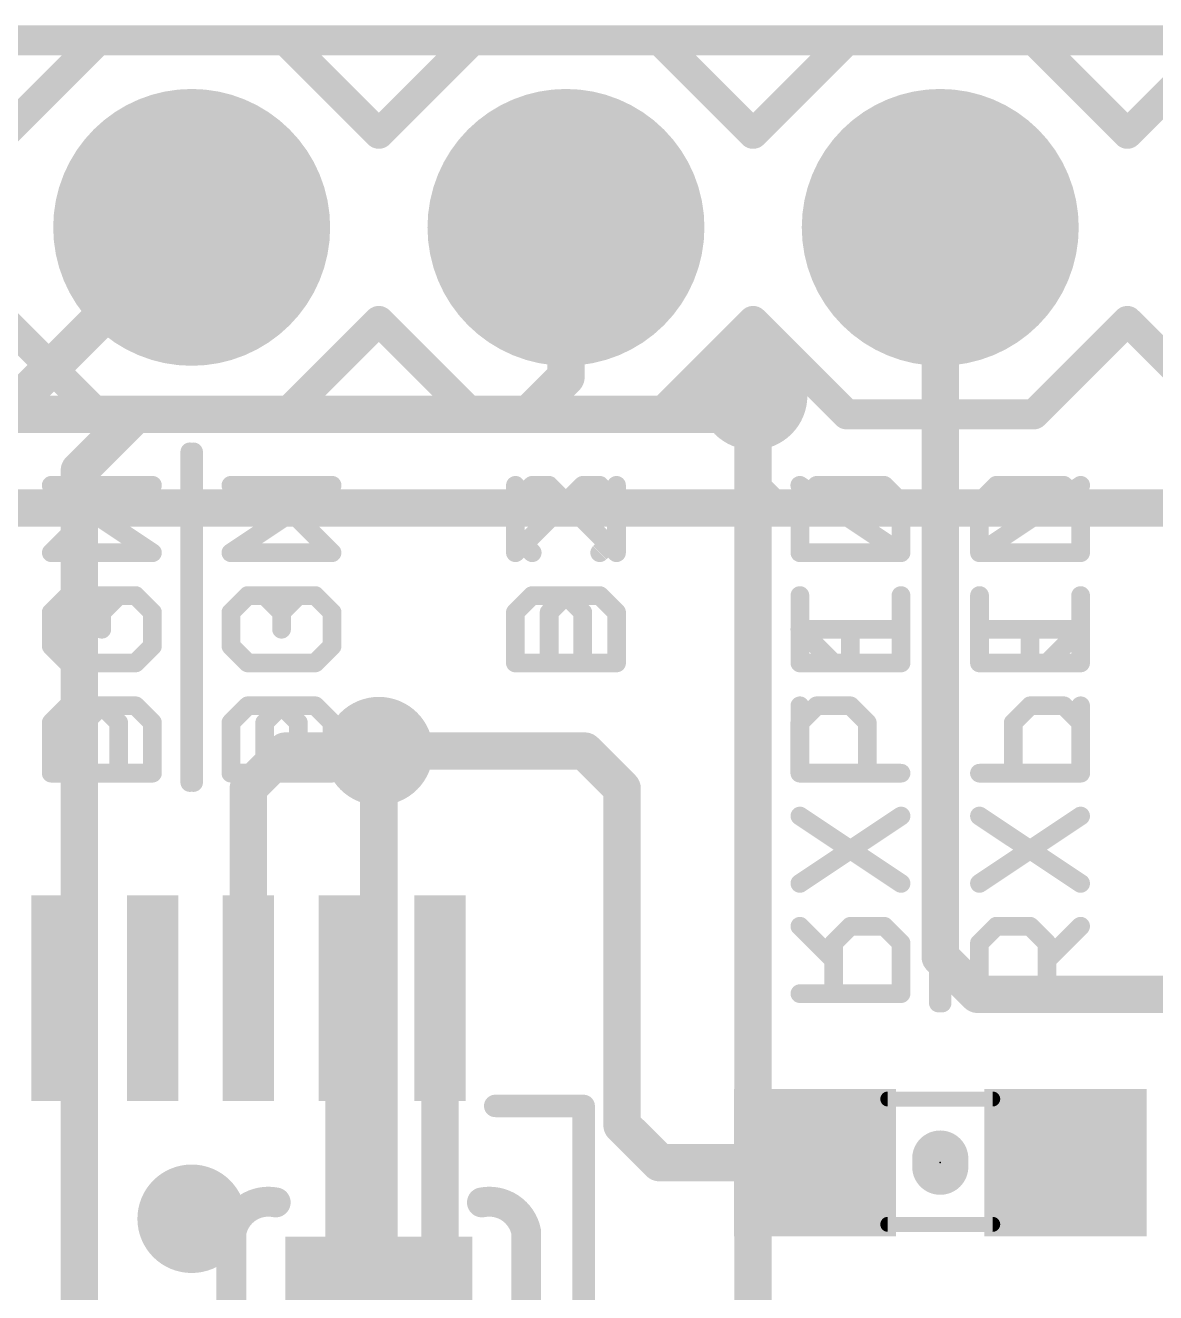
# Model space of a CAD drawing. Extents: x -3 to 111, y -18 to 20.
# Drawn here: x 28.08 to 35.75, y 11.82 to 20.42 of the extents above; entities that cross this region are included whole.
import ezdxf

# ---------------------------------------------------------------- set-up
doc = ezdxf.new("R2010")
doc.units = 0
for name, color, linetype in [('1', 12, 'CONTINUOUS'), ('16', 132, 'CONTINUOUS'), ('17', 110, 'CONTINUOUS'), ('18', 110, 'CONTINUOUS'), ('20', 53, 'CONTINUOUS'), ('21', 41, 'CONTINUOUS'), ('22', 40, 'CONTINUOUS'), ('23', 53, 'CONTINUOUS'), ('51', 53, 'CONTINUOUS')]:
    doc.layers.add(name, color=color, linetype=linetype)

# ---------------------------------------------------------------- blocks, each defined once
blk = doc.blocks.new('RECT')
blk.add_solid([(-0.5, -0.5), (0.5, -0.5), (-0.5, 0.5), (0.5, 0.5)])
blk = doc.blocks.new('ROUNDP')
at = {"const_width": 0.5}
blk.add_lwpolyline([(0, -0.25, 1), (0, 0.25, 1), (0, -0.25)], format="xyb", dxfattribs=at)
blk = doc.blocks.new('ROUNDV')
at = {"const_width": 0.5}
blk.add_lwpolyline([(0, -0.25, 1), (0, 0.25, 1), (0, -0.25)], format="xyb", dxfattribs=at)

msp = doc.modelspace()

# ---------------------------------------------------------------- linework, layer by layer
at = {"layer": '1'}
for points, const_width in [([(43.18, 20.32), (0, 20.32)], 0.2032), ([(34.29, 19.05), (34.29, 17.145)], 0.254), ([(32.893, 17.78), (33.02, 17.907)], 0.254), ([(25.908, 17.78), (32.893, 17.78)], 0.254), ([(26.543, 17.145), (34.29, 17.145)], 0.254), ([(34.29, 17.145), (34.29, 14.097)], 0.254), ([(29.595, 15.244), (29.845, 15.494)], 0.254), ([(29.845, 15.494), (30.48, 15.494)], 0.254), ([(30.48, 15.494), (31.877, 15.494)], 0.254), ([(31.877, 15.494), (32.131, 15.24)], 0.254), ([(29.595, 13.816), (29.595, 15.244)], 0.254), ([(32.131, 15.24), (32.131, 12.954)], 0.254), ([(34.29, 14.097), (34.544, 13.843)], 0.254), ([(30.245, 13.816), (30.245, 11.576)], 0.254), ([(30.895, 13.816), (30.895, 11.083)], 0.254), ([(34.544, 13.843), (36.83, 13.843)], 0.254), ([(32.131, 12.954), (32.385, 12.7)], 0.254), ([(32.385, 12.7), (33.44, 12.7)], 0.254)]:
    msp.add_lwpolyline(points, dxfattribs=dict(at, const_width=const_width))
at = {"layer": '1', "const_width": 0.127}
for points in [[(34.3535, 19.05, 1), (34.2265, 19.05)], [(33.0649, 17.8621, 1), (32.9751, 17.9519)], [(32.893, 17.7165, 1), (32.893, 17.8435)], [(32.8481, 17.8249, 1), (32.9379, 17.7351)], [(34.3535, 17.145, 1), (34.2265, 17.145)], [(34.29, 17.0815, 1), (34.29, 17.2085)], [(34.2265, 17.145, 1), (34.3535, 17.145)], [(29.845, 15.5575, 1), (29.845, 15.4305)], [(29.8899, 15.4491, 1), (29.8001, 15.5389)], [(30.48, 15.5575, 1), (30.48, 15.4305)], [(30.48, 15.4305, 1), (30.48, 15.5575)], [(31.9219, 15.5389, 1), (31.8321, 15.4491)], [(31.877, 15.4305, 1), (31.877, 15.5575)], [(29.6585, 15.244, 1), (29.5315, 15.244)], [(29.5501, 15.2889, 1), (29.6399, 15.1991)], [(32.1945, 15.24, 1), (32.0675, 15.24)], [(32.0861, 15.1951, 1), (32.1759, 15.2849)], [(34.3349, 14.1419, 1), (34.2451, 14.0521)], [(34.2265, 14.097, 1), (34.3535, 14.097)], [(30.3085, 13.816, 1), (30.1815, 13.816)], [(30.9585, 13.816, 1), (30.8315, 13.816)], [(34.544, 13.9065, 1), (34.544, 13.7795)], [(34.4991, 13.7981, 1), (34.5889, 13.8879)], [(29.5315, 13.816, 1), (29.6585, 13.816)], [(32.1759, 12.9989, 1), (32.0861, 12.9091)], [(32.0675, 12.954, 1), (32.1945, 12.954)], [(32.385, 12.7635, 1), (32.385, 12.6365)], [(33.44, 12.6365, 1), (33.44, 12.7635)], [(32.3401, 12.6551, 1), (32.4299, 12.7449)]]:
    msp.add_lwpolyline(points, format="xyb", dxfattribs=at)
at = {"layer": '16'}
for points, const_width in [([(43.18, 20.32), (0, 20.32)], 0.2032), ([(27.686, 17.526), (29.21, 19.05)], 0.254), ([(31.75, 18.034), (31.75, 19.05)], 0.254), ([(31.496, 17.78), (31.75, 18.034)], 0.254), ([(33.02, 17.907), (33.02, 17.272)], 0.254), ([(28.448, 17.399), (28.829, 17.78)], 0.254), ([(28.829, 17.78), (31.496, 17.78)], 0.254), ([(28.448, 9.398), (28.448, 17.399)], 0.254), ([(33.02, 17.272), (33.02, 8.255)], 0.254), ([(33.147, 17.145), (33.02, 17.272)], 0.254), ([(33.147, 17.145), (36.449, 17.145)], 0.254), ([(30.48, 11.88), (30.48, 15.494)], 0.254)]:
    msp.add_lwpolyline(points, dxfattribs=dict(at, const_width=const_width))
at = {"layer": '16', "const_width": 0.127}
for points in [[(29.2549, 19.0051, 1), (29.1651, 19.0949)], [(31.8135, 19.05, 1), (31.6865, 19.05)], [(31.7949, 17.9891, 1), (31.7051, 18.0789)], [(31.6865, 18.034, 1), (31.8135, 18.034)], [(33.0835, 17.907, 1), (32.9565, 17.907)], [(28.829, 17.8435, 1), (28.829, 17.7165)], [(28.8739, 17.7351, 1), (28.7841, 17.8249)], [(31.496, 17.7165, 1), (31.496, 17.8435)], [(31.4511, 17.8249, 1), (31.5409, 17.7351)], [(28.5115, 17.399, 1), (28.3845, 17.399)], [(28.4031, 17.4439, 1), (28.4929, 17.3541)], [(33.0835, 17.272, 1), (32.9565, 17.272)], [(33.0649, 17.3169, 1), (32.9751, 17.2271)], [(32.9565, 17.272, 1), (33.0835, 17.272)], [(33.147, 17.2085, 1), (33.147, 17.0815)], [(33.1021, 17.1001, 1), (33.1919, 17.1899)], [(30.5435, 15.494, 1), (30.4165, 15.494)], [(30.4165, 11.88, 1), (30.5435, 11.88)]]:
    msp.add_lwpolyline(points, format="xyb", dxfattribs=at)
at = {"layer": '20', "const_width": 0.2032}
msp.add_lwpolyline([(0, 20.32), (43.18, 20.32)], dxfattribs=at)
at = {"layer": '21'}
for points, const_width in [([(27.94, 19.685), (28.575, 20.32)], 0.2032), ([(28.575, 20.32), (29.845, 20.32)], 0.2032), ([(30.48, 19.685), (29.845, 20.32)], 0.2032), ([(30.48, 19.685), (31.115, 20.32)], 0.2032), ([(31.115, 20.32), (32.385, 20.32)], 0.2032), ([(32.385, 20.32), (33.02, 19.685)], 0.2032), ([(33.02, 19.685), (33.655, 20.32)], 0.2032), ([(33.655, 20.32), (34.925, 20.32)], 0.2032), ([(34.925, 20.32), (35.56, 19.685)], 0.2032), ([(35.56, 19.685), (36.195, 20.32)], 0.2032), ([(28.575, 17.78), (27.94, 18.415)], 0.2032), ([(29.845, 17.78), (30.48, 18.415)], 0.2032), ([(31.115, 17.78), (30.48, 18.415)], 0.2032), ([(33.02, 18.415), (32.385, 17.78)], 0.2032), ([(33.655, 17.78), (33.02, 18.415)], 0.2032), ([(35.56, 18.415), (34.925, 17.78)], 0.2032), ([(36.195, 17.78), (35.56, 18.415)], 0.2032), ([(29.845, 17.78), (28.575, 17.78)], 0.2032), ([(32.385, 17.78), (31.115, 17.78)], 0.2032), ([(34.925, 17.78), (33.655, 17.78)], 0.2032), ([(29.2227, 15.2808), (29.2227, 17.526)], 0.127), ([(34.3027, 13.7839), (34.3027, 17.526)], 0.127), ([(28.9433, 16.8411), (28.2569, 17.2987)], 0.127), ([(30.1625, 17.2987), (29.4761, 17.2987)], 0.127), ([(29.9337, 17.0699), (30.1625, 17.2987)], 0.127), ([(31.5209, 17.2987), (31.4065, 17.1843)], 0.127), ([(31.6353, 17.2987), (31.5209, 17.2987)], 0.127), ([(32.0929, 16.8411), (31.6353, 17.2987)], 0.127), ([(32.0929, 17.2987), (32.0929, 16.8411)], 0.127), ([(34.0233, 16.8411), (33.3369, 17.2987)], 0.127), ([(34.6705, 17.2987), (34.5561, 17.1843)], 0.127), ([(35.1281, 17.2987), (34.6705, 17.2987)], 0.127), ([(35.2425, 17.1843), (35.1281, 17.2987)], 0.127), ([(31.4065, 17.1843), (31.4065, 16.9555)], 0.127), ([(34.5561, 17.1843), (34.5561, 16.8411)], 0.127), ([(35.2425, 16.8411), (35.2425, 17.1843)], 0.127), ([(30.1625, 16.8411), (29.9337, 17.0699)], 0.127), ([(31.4065, 16.9555), (31.5209, 16.8411)], 0.127), ([(29.4761, 16.8411), (30.1625, 16.8411)], 0.127), ([(34.5561, 16.8411), (35.2425, 16.8411)], 0.127), ([(28.2569, 16.4359), (28.3713, 16.5503)], 0.127), ([(28.3713, 16.5503), (28.4857, 16.5503)], 0.127), ([(28.4857, 16.5503), (28.6001, 16.4359)], 0.127), ([(28.6001, 16.4359), (28.7145, 16.5503)], 0.127), ([(28.7145, 16.5503), (28.8289, 16.5503)], 0.127), ([(28.8289, 16.5503), (28.9433, 16.4359)], 0.127), ([(29.5905, 16.5503), (29.4761, 16.4359)], 0.127), ([(30.0481, 16.5503), (29.5905, 16.5503)], 0.127), ([(30.1625, 16.4359), (30.0481, 16.5503)], 0.127), ([(31.4065, 16.4359), (31.5209, 16.5503)], 0.127), ([(31.5209, 16.5503), (31.7497, 16.5503)], 0.127), ([(31.7497, 16.5503), (31.8641, 16.4359)], 0.127), ([(34.0233, 16.0927), (34.0233, 16.5503)], 0.127), ([(34.5561, 16.5503), (34.5561, 16.0927)], 0.127), ([(35.2425, 16.0927), (35.2425, 16.5503)], 0.127), ([(28.2569, 16.2071), (28.2569, 16.4359)], 0.127), ([(28.6001, 16.4359), (28.6001, 16.3215)], 0.127), ([(28.9433, 16.4359), (28.9433, 16.2071)], 0.127), ([(29.4761, 16.4359), (29.4761, 16.2071)], 0.127), ([(30.1625, 16.2071), (30.1625, 16.4359)], 0.127), ([(31.4065, 16.0927), (31.4065, 16.4359)], 0.127), ([(31.8641, 16.4359), (31.8641, 16.0927)], 0.127), ([(33.5657, 16.0927), (33.3369, 16.3215)], 0.127), ([(33.3369, 16.3215), (34.0233, 16.3215)], 0.127), ([(34.8993, 16.0927), (34.8993, 16.3215)], 0.127), ([(28.3713, 16.0927), (28.2569, 16.2071)], 0.127), ([(28.9433, 16.2071), (28.8289, 16.0927)], 0.127), ([(29.4761, 16.2071), (29.5905, 16.0927)], 0.127), ([(30.0481, 16.0927), (30.1625, 16.2071)], 0.127), ([(29.5905, 16.0927), (30.0481, 16.0927)], 0.127), ([(32.0929, 16.0927), (31.4065, 16.0927)], 0.127), ([(34.5561, 16.0927), (35.2425, 16.0927)], 0.127), ([(28.2569, 15.6874), (28.3713, 15.8018)], 0.127), ([(28.3713, 15.8018), (28.6001, 15.8018)], 0.127), ([(28.6001, 15.8018), (28.7145, 15.6874)], 0.127), ([(29.4761, 15.6874), (29.5905, 15.8018)], 0.127), ([(29.5905, 15.8018), (29.8193, 15.8018)], 0.127), ([(29.8193, 15.8018), (29.9337, 15.6874)], 0.127), ([(33.3369, 15.6874), (33.4513, 15.8018)], 0.127), ([(33.4513, 15.8018), (33.6801, 15.8018)], 0.127), ([(33.6801, 15.8018), (33.7945, 15.6874)], 0.127), ([(35.2425, 15.3443), (35.2425, 15.8018)], 0.127), ([(28.2569, 15.3443), (28.2569, 15.6874)], 0.127), ([(28.7145, 15.6874), (28.7145, 15.3443)], 0.127), ([(29.4761, 15.3443), (29.4761, 15.6874)], 0.127), ([(29.9337, 15.6874), (29.9337, 15.3443)], 0.127), ([(33.3369, 15.3443), (33.3369, 15.6874)], 0.127), ([(33.7945, 15.6874), (33.7945, 15.3443)], 0.127), ([(28.9433, 15.3443), (28.2569, 15.3443)], 0.127), ([(30.1625, 15.3443), (29.4761, 15.3443)], 0.127), ([(34.0233, 15.3443), (33.3369, 15.3443)], 0.127), ([(34.5561, 15.3443), (35.2425, 15.3443)], 0.127), ([(34.5561, 14.5958), (35.2425, 15.0534)], 0.127), ([(34.5561, 15.0534), (35.2425, 14.5958)], 0.127), ([(34.5561, 14.1906), (34.6705, 14.305)], 0.127), ([(34.6705, 14.305), (34.8993, 14.305)], 0.127), ([(34.8993, 14.305), (35.0137, 14.1906)], 0.127), ([(35.0137, 14.0762), (35.2425, 14.305)], 0.127), ([(34.5561, 13.8474), (34.5561, 14.1906)], 0.127), ([(35.0137, 14.1906), (35.0137, 13.8474)], 0.127), ([(35.2425, 13.8474), (34.5561, 13.8474)], 0.127), ([(31.87, 13.085), (31.27, 13.085)], 0.1524), ([(31.87, 13.085), (31.87, 7.235)], 0.1524), ([(34.29, 12.7279), (34.29, 12.6721)], 0.381)]:
    msp.add_lwpolyline(points, dxfattribs=dict(at, const_width=const_width))
for points, const_width in [([(28.575, 20.3708, 1), (28.575, 20.2692)], 0.1016), ([(28.6109, 20.2841, 1), (28.5391, 20.3559)], 0.1016), ([(29.8809, 20.3559, 1), (29.8091, 20.2841)], 0.1016), ([(29.845, 20.2692, 1), (29.845, 20.3708)], 0.1016), ([(31.115, 20.3708, 1), (31.115, 20.2692)], 0.1016), ([(31.1509, 20.2841, 1), (31.0791, 20.3559)], 0.1016), ([(32.4209, 20.3559, 1), (32.3491, 20.2841)], 0.1016), ([(32.385, 20.2692, 1), (32.385, 20.3708)], 0.1016), ([(33.655, 20.3708, 1), (33.655, 20.2692)], 0.1016), ([(33.6909, 20.2841, 1), (33.6191, 20.3559)], 0.1016), ([(34.9609, 20.3559, 1), (34.8891, 20.2841)], 0.1016), ([(34.925, 20.2692, 1), (34.925, 20.3708)], 0.1016), ([(30.4441, 19.7209, 1), (30.5159, 19.6491)], 0.1016), ([(30.4441, 19.6491, 1), (30.5159, 19.7209)], 0.1016), ([(32.9841, 19.7209, 1), (33.0559, 19.6491)], 0.1016), ([(32.9841, 19.6491, 1), (33.0559, 19.7209)], 0.1016), ([(35.5241, 19.7209, 1), (35.5959, 19.6491)], 0.1016), ([(35.5241, 19.6491, 1), (35.5959, 19.7209)], 0.1016), ([(30.5159, 18.4509, 1), (30.4441, 18.3791)], 0.1016), ([(30.5159, 18.3791, 1), (30.4441, 18.4509)], 0.1016), ([(33.0559, 18.4509, 1), (32.9841, 18.3791)], 0.1016), ([(33.0559, 18.3791, 1), (32.9841, 18.4509)], 0.1016), ([(35.5959, 18.4509, 1), (35.5241, 18.3791)], 0.1016), ([(35.5959, 18.3791, 1), (35.5241, 18.4509)], 0.1016), ([(28.575, 17.8308, 1), (28.575, 17.7292)], 0.1016), ([(28.5391, 17.7441, 1), (28.6109, 17.8159)], 0.1016), ([(29.8091, 17.8159, 1), (29.8809, 17.7441)], 0.1016), ([(29.845, 17.7292, 1), (29.845, 17.8308)], 0.1016), ([(31.115, 17.8308, 1), (31.115, 17.7292)], 0.1016), ([(31.0791, 17.7441, 1), (31.1509, 17.8159)], 0.1016), ([(32.3491, 17.8159, 1), (32.4209, 17.7441)], 0.1016), ([(32.385, 17.7292, 1), (32.385, 17.8308)], 0.1016), ([(33.655, 17.8308, 1), (33.655, 17.7292)], 0.1016), ([(33.6191, 17.7441, 1), (33.6909, 17.8159)], 0.1016), ([(34.8891, 17.8159, 1), (34.9609, 17.7441)], 0.1016), ([(34.925, 17.7292, 1), (34.925, 17.8308)], 0.1016), ([(29.2544, 17.526, 1), (29.191, 17.526)], 0.0635), ([(34.3345, 17.526, 1), (34.2709, 17.526)], 0.0635), ([(28.2745, 17.3251, 1), (28.2393, 17.2723)], 0.0635), ([(29.4761, 17.3304, 1), (29.4761, 17.2669)], 0.0635), ([(30.185, 17.2762, 1), (30.14, 17.3211)], 0.0635), ([(30.1625, 17.2669, 1), (30.1625, 17.3304)], 0.0635), ([(31.5209, 17.3304, 1), (31.5209, 17.2669)], 0.0635), ([(31.5434, 17.2762, 1), (31.4985, 17.3211)], 0.0635), ([(31.6578, 17.3211, 1), (31.6129, 17.2762)], 0.0635), ([(31.6353, 17.2669, 1), (31.6353, 17.3304)], 0.0635), ([(32.1247, 17.2987, 1), (32.0611, 17.2987)], 0.0635), ([(33.3545, 17.3251, 1), (33.3193, 17.2723)], 0.0635), ([(34.6705, 17.3304, 1), (34.6705, 17.2669)], 0.0635), ([(34.693, 17.2762, 1), (34.6481, 17.3211)], 0.0635), ([(35.1506, 17.3211, 1), (35.1057, 17.2762)], 0.0635), ([(35.1281, 17.2669, 1), (35.1281, 17.3304)], 0.0635), ([(31.4383, 17.1843, 1), (31.3748, 17.1843)], 0.0635), ([(31.3841, 17.2067, 1), (31.429, 17.1618)], 0.0635), ([(34.5879, 17.1843, 1), (34.5244, 17.1843)], 0.0635), ([(34.5337, 17.2067, 1), (34.5786, 17.1618)], 0.0635), ([(35.2743, 17.1843, 1), (35.2107, 17.1843)], 0.0635), ([(35.22, 17.1618, 1), (35.265, 17.2067)], 0.0635), ([(29.9562, 17.0923, 1), (29.9113, 17.0474)], 0.0635), ([(29.9113, 17.0923, 1), (29.9562, 17.0474)], 0.0635), ([(31.429, 16.9779, 1), (31.3841, 16.933)], 0.0635), ([(31.3748, 16.9555, 1), (31.4383, 16.9555)], 0.0635), ([(28.9257, 16.8147, 1), (28.9609, 16.8675)], 0.0635), ([(29.4761, 16.8728, 1), (29.4761, 16.8093)], 0.0635), ([(30.14, 16.8186, 1), (30.185, 16.8635)], 0.0635), ([(30.1625, 16.8093, 1), (30.1625, 16.8728)], 0.0635), ([(31.4985, 16.8186, 1), (31.5434, 16.8635)], 0.0635), ([(32.0611, 16.8411, 1), (32.1247, 16.8411)], 0.0635), ([(32.0704, 16.8186, 1), (32.1154, 16.8635)], 0.0635), ([(34.0057, 16.8147, 1), (34.0409, 16.8675)], 0.0635), ([(34.5561, 16.8728, 1), (34.5561, 16.8093)], 0.0635), ([(34.5244, 16.8411, 1), (34.5879, 16.8411)], 0.0635), ([(35.2107, 16.8411, 1), (35.2743, 16.8411)], 0.0635), ([(35.2425, 16.8093, 1), (35.2425, 16.8728)], 0.0635), ([(28.3713, 16.582, 1), (28.3713, 16.5185)], 0.0635), ([(28.3938, 16.5278, 1), (28.3489, 16.5727)], 0.0635), ([(28.5082, 16.5727, 1), (28.4633, 16.5278)], 0.0635), ([(28.4857, 16.5185, 1), (28.4857, 16.582)], 0.0635), ([(28.7145, 16.582, 1), (28.7145, 16.5185)], 0.0635), ([(28.737, 16.5278, 1), (28.6921, 16.5727)], 0.0635), ([(28.8514, 16.5727, 1), (28.8065, 16.5278)], 0.0635), ([(28.8289, 16.5185, 1), (28.8289, 16.582)], 0.0635), ([(29.5905, 16.582, 1), (29.5905, 16.5185)], 0.0635), ([(29.613, 16.5278, 1), (29.5681, 16.5727)], 0.0635), ([(30.0706, 16.5727, 1), (30.0257, 16.5278)], 0.0635), ([(30.0481, 16.5185, 1), (30.0481, 16.582)], 0.0635), ([(31.5209, 16.582, 1), (31.5209, 16.5185)], 0.0635), ([(31.5434, 16.5278, 1), (31.4985, 16.5727)], 0.0635), ([(31.7722, 16.5727, 1), (31.7273, 16.5278)], 0.0635), ([(31.7497, 16.5185, 1), (31.7497, 16.582)], 0.0635), ([(34.0551, 16.5503, 1), (33.9915, 16.5503)], 0.0635), ([(34.5879, 16.5503, 1), (34.5244, 16.5503)], 0.0635), ([(35.2743, 16.5503, 1), (35.2107, 16.5503)], 0.0635), ([(28.2887, 16.4359, 1), (28.2252, 16.4359)], 0.0635), ([(28.2345, 16.4583, 1), (28.2794, 16.4134)], 0.0635), ([(28.6319, 16.4359, 1), (28.5684, 16.4359)], 0.0635), ([(28.5777, 16.4583, 1), (28.6226, 16.4134)], 0.0635), ([(28.5777, 16.4134, 1), (28.6226, 16.4583)], 0.0635), ([(28.975, 16.4359, 1), (28.9116, 16.4359)], 0.0635), ([(28.9208, 16.4134, 1), (28.9658, 16.4583)], 0.0635), ([(29.5079, 16.4359, 1), (29.4444, 16.4359)], 0.0635), ([(29.4537, 16.4583, 1), (29.4986, 16.4134)], 0.0635), ([(30.1943, 16.4359, 1), (30.1308, 16.4359)], 0.0635), ([(30.14, 16.4134, 1), (30.185, 16.4583)], 0.0635), ([(31.4383, 16.4359, 1), (31.3748, 16.4359)], 0.0635), ([(31.3841, 16.4583, 1), (31.429, 16.4134)], 0.0635), ([(31.8959, 16.4359, 1), (31.8324, 16.4359)], 0.0635), ([(31.8417, 16.4134, 1), (31.8866, 16.4583)], 0.0635), ([(28.5684, 16.3215, 1), (28.6319, 16.3215)], 0.0635), ([(33.3369, 16.3532, 1), (33.3369, 16.2897)], 0.0635), ([(33.3594, 16.3439, 1), (33.3145, 16.299)], 0.0635), ([(34.0233, 16.2897, 1), (34.0233, 16.3532)], 0.0635), ([(34.9311, 16.3215, 1), (34.8676, 16.3215)], 0.0635), ([(28.2794, 16.2295, 1), (28.2345, 16.1846)], 0.0635), ([(28.9658, 16.1846, 1), (28.9208, 16.2295)], 0.0635), ([(29.4986, 16.2295, 1), (29.4537, 16.1846)], 0.0635), ([(30.185, 16.1846, 1), (30.14, 16.2295)], 0.0635), ([(28.2252, 16.2071, 1), (28.2887, 16.2071)], 0.0635), ([(28.9116, 16.2071, 1), (28.975, 16.2071)], 0.0635), ([(29.4444, 16.2071, 1), (29.5079, 16.2071)], 0.0635), ([(30.1308, 16.2071, 1), (30.1943, 16.2071)], 0.0635), ([(28.3489, 16.0702, 1), (28.3938, 16.1151)], 0.0635), ([(28.8065, 16.1151, 1), (28.8514, 16.0702)], 0.0635), ([(29.5905, 16.1244, 1), (29.5905, 16.0609)], 0.0635), ([(29.5681, 16.0702, 1), (29.613, 16.1151)], 0.0635), ([(30.0257, 16.1151, 1), (30.0706, 16.0702)], 0.0635), ([(30.0481, 16.0609, 1), (30.0481, 16.1244)], 0.0635), ([(31.4065, 16.1244, 1), (31.4065, 16.0609)], 0.0635), ([(31.3748, 16.0927, 1), (31.4383, 16.0927)], 0.0635), ([(31.8324, 16.0927, 1), (31.8959, 16.0927)], 0.0635), ([(32.0929, 16.0609, 1), (32.0929, 16.1244)], 0.0635), ([(33.5433, 16.0702, 1), (33.5882, 16.1151)], 0.0635), ([(33.9915, 16.0927, 1), (34.0551, 16.0927)], 0.0635), ([(34.5561, 16.1244, 1), (34.5561, 16.0609)], 0.0635), ([(34.5244, 16.0927, 1), (34.5879, 16.0927)], 0.0635), ([(34.8676, 16.0927, 1), (34.9311, 16.0927)], 0.0635), ([(35.2107, 16.0927, 1), (35.2743, 16.0927)], 0.0635), ([(35.2425, 16.0609, 1), (35.2425, 16.1244)], 0.0635), ([(28.3713, 15.8336, 1), (28.3713, 15.7701)], 0.0635), ([(28.3938, 15.7794, 1), (28.3489, 15.8243)], 0.0635), ([(28.6226, 15.8243, 1), (28.5777, 15.7794)], 0.0635), ([(28.6001, 15.7701, 1), (28.6001, 15.8336)], 0.0635), ([(29.5905, 15.8336, 1), (29.5905, 15.7701)], 0.0635), ([(29.613, 15.7794, 1), (29.5681, 15.8243)], 0.0635), ([(29.8418, 15.8243, 1), (29.7969, 15.7794)], 0.0635), ([(29.8193, 15.7701, 1), (29.8193, 15.8336)], 0.0635), ([(33.4513, 15.8336, 1), (33.4513, 15.7701)], 0.0635), ([(33.4738, 15.7794, 1), (33.4289, 15.8243)], 0.0635), ([(33.7026, 15.8243, 1), (33.6577, 15.7794)], 0.0635), ([(33.6801, 15.7701, 1), (33.6801, 15.8336)], 0.0635), ([(35.2743, 15.8018, 1), (35.2107, 15.8018)], 0.0635), ([(28.2887, 15.6874, 1), (28.2252, 15.6874)], 0.0635), ([(28.7463, 15.6874, 1), (28.6828, 15.6874)], 0.0635), ([(29.5079, 15.6874, 1), (29.4444, 15.6874)], 0.0635), ([(29.9655, 15.6874, 1), (29.902, 15.6874)], 0.0635), ([(33.3687, 15.6874, 1), (33.3052, 15.6874)], 0.0635), ([(33.8263, 15.6874, 1), (33.7628, 15.6874)], 0.0635), ([(28.2345, 15.7099, 1), (28.2794, 15.665)], 0.0635), ([(28.6921, 15.665, 1), (28.737, 15.7099)], 0.0635), ([(29.4537, 15.7099, 1), (29.4986, 15.665)], 0.0635), ([(29.9113, 15.665, 1), (29.9562, 15.7099)], 0.0635), ([(33.3145, 15.7099, 1), (33.3594, 15.665)], 0.0635), ([(33.7721, 15.665, 1), (33.817, 15.7099)], 0.0635), ([(28.2569, 15.376, 1), (28.2569, 15.3125)], 0.0635), ([(28.9433, 15.3125, 1), (28.9433, 15.376)], 0.0635), ([(29.4761, 15.376, 1), (29.4761, 15.3125)], 0.0635), ([(30.1625, 15.3125, 1), (30.1625, 15.376)], 0.0635), ([(33.3369, 15.376, 1), (33.3369, 15.3125)], 0.0635), ([(34.0233, 15.3125, 1), (34.0233, 15.376)], 0.0635), ([(34.5561, 15.376, 1), (34.5561, 15.3125)], 0.0635), ([(35.2425, 15.3125, 1), (35.2425, 15.376)], 0.0635), ([(28.2252, 15.3443, 1), (28.2887, 15.3443)], 0.0635), ([(28.6828, 15.3443, 1), (28.7463, 15.3443)], 0.0635), ([(29.4444, 15.3443, 1), (29.5079, 15.3443)], 0.0635), ([(29.902, 15.3443, 1), (29.9655, 15.3443)], 0.0635), ([(33.3052, 15.3443, 1), (33.3687, 15.3443)], 0.0635), ([(33.7628, 15.3443, 1), (33.8263, 15.3443)], 0.0635), ([(35.2107, 15.3443, 1), (35.2743, 15.3443)], 0.0635), ([(29.191, 15.2808, 1), (29.2544, 15.2808)], 0.0635), ([(34.5737, 15.0798, 1), (34.5385, 15.027)], 0.0635), ([(35.2601, 15.027, 1), (35.2249, 15.0798)], 0.0635), ([(34.5385, 14.6223, 1), (34.5737, 14.5694)], 0.0635), ([(35.2249, 14.5694, 1), (35.2601, 14.6223)], 0.0635), ([(34.6705, 14.3368, 1), (34.6705, 14.2733)], 0.0635), ([(34.693, 14.2826, 1), (34.6481, 14.3275)], 0.0635), ([(34.9218, 14.3275, 1), (34.8769, 14.2826)], 0.0635), ([(34.8993, 14.2733, 1), (34.8993, 14.3368)], 0.0635), ([(35.265, 14.2826, 1), (35.22, 14.3275)], 0.0635), ([(34.5879, 14.1906, 1), (34.5244, 14.1906)], 0.0635), ([(34.5337, 14.2131, 1), (34.5786, 14.1682)], 0.0635), ([(35.0455, 14.1906, 1), (34.982, 14.1906)], 0.0635), ([(34.9913, 14.1682, 1), (35.0362, 14.2131)], 0.0635), ([(34.9913, 14.0987, 1), (35.0362, 14.0538)], 0.0635), ([(34.5561, 13.8792, 1), (34.5561, 13.8157)], 0.0635), ([(34.5244, 13.8474, 1), (34.5879, 13.8474)], 0.0635), ([(34.982, 13.8474, 1), (35.0455, 13.8474)], 0.0635), ([(35.2425, 13.8157, 1), (35.2425, 13.8792)], 0.0635), ([(34.2709, 13.7839, 1), (34.3345, 13.7839)], 0.0635), ([(31.27, 13.1231, 1), (31.27, 13.0469)], 0.0762), ([(31.9081, 13.085, 1), (31.8319, 13.085)], 0.0762), ([(31.87, 13.0469, 1), (31.87, 13.1231)], 0.0762), ([(34.3852, 12.7279, 1), (34.1947, 12.7279)], 0.1905), ([(34.1947, 12.6721, 1), (34.3852, 12.6721)], 0.1905)]:
    msp.add_lwpolyline(points, format="xyb", dxfattribs=dict(at, const_width=const_width))
at = {"layer": '22'}
for points, const_width in [([(29.1973, 15.2808), (29.1973, 17.526)], 0.127), ([(34.2773, 13.7839), (34.2773, 17.526)], 0.127), ([(28.4863, 17.0699), (28.2575, 17.2987)], 0.127), ([(28.2575, 17.2987), (28.9439, 17.2987)], 0.127), ([(29.4767, 16.8411), (30.1631, 17.2987)], 0.127), ([(31.4071, 17.2987), (31.4071, 16.8411)], 0.127), ([(31.4071, 16.8411), (31.8647, 17.2987)], 0.127), ([(31.8647, 17.2987), (31.9791, 17.2987)], 0.127), ([(31.9791, 17.2987), (32.0935, 17.1843)], 0.127), ([(33.3375, 17.1843), (33.4519, 17.2987)], 0.127), ([(33.4519, 17.2987), (33.9095, 17.2987)], 0.127), ([(33.9095, 17.2987), (34.0239, 17.1843)], 0.127), ([(34.5567, 16.8411), (35.2431, 17.2987)], 0.127), ([(32.0935, 17.1843), (32.0935, 16.9555)], 0.127), ([(33.3375, 16.8411), (33.3375, 17.1843)], 0.127), ([(34.0239, 17.1843), (34.0239, 16.8411)], 0.127), ([(28.2575, 16.8411), (28.4863, 17.0699)], 0.127), ([(32.0935, 16.9555), (31.9791, 16.8411)], 0.127), ([(28.9439, 16.8411), (28.2575, 16.8411)], 0.127), ([(34.0239, 16.8411), (33.3375, 16.8411)], 0.127), ([(28.2575, 16.4359), (28.3719, 16.5503)], 0.127), ([(28.3719, 16.5503), (28.8295, 16.5503)], 0.127), ([(28.8295, 16.5503), (28.9439, 16.4359)], 0.127), ([(29.5911, 16.5503), (29.4767, 16.4359)], 0.127), ([(29.7055, 16.5503), (29.5911, 16.5503)], 0.127), ([(29.8199, 16.4359), (29.7055, 16.5503)], 0.127), ([(29.9343, 16.5503), (29.8199, 16.4359)], 0.127), ([(30.0487, 16.5503), (29.9343, 16.5503)], 0.127), ([(30.1631, 16.4359), (30.0487, 16.5503)], 0.127), ([(31.7503, 16.5503), (31.6359, 16.4359)], 0.127), ([(31.9791, 16.5503), (31.7503, 16.5503)], 0.127), ([(32.0935, 16.4359), (31.9791, 16.5503)], 0.127), ([(33.3375, 16.0927), (33.3375, 16.5503)], 0.127), ([(34.0239, 16.5503), (34.0239, 16.0927)], 0.127), ([(34.5567, 16.0927), (34.5567, 16.5503)], 0.127), ([(28.2575, 16.2071), (28.2575, 16.4359)], 0.127), ([(28.9439, 16.4359), (28.9439, 16.2071)], 0.127), ([(29.4767, 16.4359), (29.4767, 16.2071)], 0.127), ([(29.8199, 16.4359), (29.8199, 16.3215)], 0.127), ([(30.1631, 16.2071), (30.1631, 16.4359)], 0.127), ([(31.6359, 16.4359), (31.6359, 16.0927)], 0.127), ([(32.0935, 16.0927), (32.0935, 16.4359)], 0.127), ([(33.6807, 16.0927), (33.6807, 16.3215)], 0.127), ([(35.2431, 16.3215), (34.5567, 16.3215)], 0.127), ([(35.0143, 16.0927), (35.2431, 16.3215)], 0.127), ([(28.3719, 16.0927), (28.2575, 16.2071)], 0.127), ([(28.9439, 16.2071), (28.8295, 16.0927)], 0.127), ([(29.4767, 16.2071), (29.5911, 16.0927)], 0.127), ([(30.0487, 16.0927), (30.1631, 16.2071)], 0.127), ([(28.8295, 16.0927), (28.3719, 16.0927)], 0.127), ([(31.4071, 16.0927), (32.0935, 16.0927)], 0.127), ([(34.0239, 16.0927), (33.3375, 16.0927)], 0.127), ([(28.6007, 15.8018), (28.4863, 15.6874)], 0.127), ([(28.8295, 15.8018), (28.6007, 15.8018)], 0.127), ([(28.9439, 15.6874), (28.8295, 15.8018)], 0.127), ([(29.8199, 15.8018), (29.7055, 15.6874)], 0.127), ([(30.0487, 15.8018), (29.8199, 15.8018)], 0.127), ([(30.1631, 15.6874), (30.0487, 15.8018)], 0.127), ([(33.3375, 15.3443), (33.3375, 15.8018)], 0.127), ([(34.8999, 15.8018), (34.7855, 15.6874)], 0.127), ([(35.1287, 15.8018), (34.8999, 15.8018)], 0.127), ([(35.2431, 15.6874), (35.1287, 15.8018)], 0.127), ([(28.4863, 15.6874), (28.4863, 15.3443)], 0.127), ([(28.9439, 15.3443), (28.9439, 15.6874)], 0.127), ([(29.7055, 15.6874), (29.7055, 15.3443)], 0.127), ([(30.1631, 15.3443), (30.1631, 15.6874)], 0.127), ([(34.7855, 15.6874), (34.7855, 15.3443)], 0.127), ([(35.2431, 15.3443), (35.2431, 15.6874)], 0.127), ([(28.2575, 15.3443), (28.9439, 15.3443)], 0.127), ([(29.4767, 15.3443), (30.1631, 15.3443)], 0.127), ([(34.0239, 15.3443), (33.3375, 15.3443)], 0.127), ([(34.5567, 15.3443), (35.2431, 15.3443)], 0.127), ([(34.0239, 14.5958), (33.3375, 15.0534)], 0.127), ([(34.0239, 15.0534), (33.3375, 14.5958)], 0.127), ([(33.5663, 14.0762), (33.3375, 14.305)], 0.127), ([(33.6807, 14.305), (33.5663, 14.1906)], 0.127), ([(33.9095, 14.305), (33.6807, 14.305)], 0.127), ([(34.0239, 14.1906), (33.9095, 14.305)], 0.127), ([(33.5663, 14.1906), (33.5663, 13.8474)], 0.127), ([(34.0239, 13.8474), (34.0239, 14.1906)], 0.127), ([(33.3375, 13.8474), (34.0239, 13.8474)], 0.127), ([(29.48, 12.23), (29.48, 10.63)], 0.2032), ([(31.48, 10.63), (31.48, 12.23)], 0.2032)]:
    msp.add_lwpolyline(points, dxfattribs=dict(at, const_width=const_width))
for points, const_width in [([(29.2291, 17.526, 1), (29.1656, 17.526)], 0.0635), ([(34.3091, 17.526, 1), (34.2456, 17.526)], 0.0635), ([(28.28, 17.3211, 1), (28.235, 17.2762)], 0.0635), ([(28.2575, 17.3304, 1), (28.2575, 17.2669)], 0.0635), ([(28.9439, 17.2669, 1), (28.9439, 17.3304)], 0.0635), ([(30.1807, 17.2723, 1), (30.1455, 17.3251)], 0.0635), ([(31.4388, 17.2987, 1), (31.3754, 17.2987)], 0.0635), ([(31.8647, 17.3304, 1), (31.8647, 17.2669)], 0.0635), ([(31.8871, 17.2762, 1), (31.8422, 17.3211)], 0.0635), ([(32.0015, 17.3211, 1), (31.9566, 17.2762)], 0.0635), ([(31.9791, 17.2669, 1), (31.9791, 17.3304)], 0.0635), ([(33.4519, 17.3304, 1), (33.4519, 17.2669)], 0.0635), ([(33.4743, 17.2762, 1), (33.4294, 17.3211)], 0.0635), ([(33.9319, 17.3211, 1), (33.887, 17.2762)], 0.0635), ([(33.9095, 17.2669, 1), (33.9095, 17.3304)], 0.0635), ([(35.2607, 17.2723, 1), (35.2255, 17.3251)], 0.0635), ([(32.1252, 17.1843, 1), (32.0617, 17.1843)], 0.0635), ([(32.071, 17.1618, 1), (32.1159, 17.2067)], 0.0635), ([(33.3693, 17.1843, 1), (33.3057, 17.1843)], 0.0635), ([(33.315, 17.2067, 1), (33.36, 17.1618)], 0.0635), ([(34.0556, 17.1843, 1), (33.9921, 17.1843)], 0.0635), ([(34.0014, 17.1618, 1), (34.0463, 17.2067)], 0.0635), ([(28.5087, 17.0474, 1), (28.4638, 17.0923)], 0.0635), ([(28.4638, 17.0474, 1), (28.5087, 17.0923)], 0.0635), ([(32.0617, 16.9555, 1), (32.1252, 16.9555)], 0.0635), ([(32.1159, 16.933, 1), (32.071, 16.9779)], 0.0635), ([(28.2575, 16.8728, 1), (28.2575, 16.8093)], 0.0635), ([(28.235, 16.8635, 1), (28.28, 16.8186)], 0.0635), ([(28.9439, 16.8093, 1), (28.9439, 16.8728)], 0.0635), ([(29.4591, 16.8675, 1), (29.4943, 16.8147)], 0.0635), ([(31.3846, 16.8635, 1), (31.4296, 16.8186)], 0.0635), ([(31.3754, 16.8411, 1), (31.4388, 16.8411)], 0.0635), ([(31.9566, 16.8635, 1), (32.0015, 16.8186)], 0.0635), ([(33.3057, 16.8411, 1), (33.3693, 16.8411)], 0.0635), ([(33.3375, 16.8728, 1), (33.3375, 16.8093)], 0.0635), ([(33.9921, 16.8411, 1), (34.0556, 16.8411)], 0.0635), ([(34.0239, 16.8093, 1), (34.0239, 16.8728)], 0.0635), ([(34.5391, 16.8675, 1), (34.5743, 16.8147)], 0.0635), ([(28.3719, 16.582, 1), (28.3719, 16.5185)], 0.0635), ([(28.3943, 16.5278, 1), (28.3494, 16.5727)], 0.0635), ([(28.8519, 16.5727, 1), (28.807, 16.5278)], 0.0635), ([(28.8295, 16.5185, 1), (28.8295, 16.582)], 0.0635), ([(29.5911, 16.582, 1), (29.5911, 16.5185)], 0.0635), ([(29.6135, 16.5278, 1), (29.5686, 16.5727)], 0.0635), ([(29.7279, 16.5727, 1), (29.683, 16.5278)], 0.0635), ([(29.7055, 16.5185, 1), (29.7055, 16.582)], 0.0635), ([(29.9343, 16.582, 1), (29.9343, 16.5185)], 0.0635), ([(29.9567, 16.5278, 1), (29.9118, 16.5727)], 0.0635), ([(30.0711, 16.5727, 1), (30.0262, 16.5278)], 0.0635), ([(30.0487, 16.5185, 1), (30.0487, 16.582)], 0.0635), ([(31.7503, 16.582, 1), (31.7503, 16.5185)], 0.0635), ([(31.7727, 16.5278, 1), (31.7278, 16.5727)], 0.0635), ([(32.0015, 16.5727, 1), (31.9566, 16.5278)], 0.0635), ([(31.9791, 16.5185, 1), (31.9791, 16.582)], 0.0635), ([(33.3693, 16.5503, 1), (33.3057, 16.5503)], 0.0635), ([(34.0556, 16.5503, 1), (33.9921, 16.5503)], 0.0635), ([(34.5885, 16.5503, 1), (34.5249, 16.5503)], 0.0635), ([(28.235, 16.4583, 1), (28.28, 16.4134)], 0.0635), ([(28.2892, 16.4359, 1), (28.2258, 16.4359)], 0.0635), ([(28.9756, 16.4359, 1), (28.9121, 16.4359)], 0.0635), ([(28.9214, 16.4134, 1), (28.9663, 16.4583)], 0.0635), ([(29.4542, 16.4583, 1), (29.4992, 16.4134)], 0.0635), ([(29.5084, 16.4359, 1), (29.445, 16.4359)], 0.0635), ([(29.8516, 16.4359, 1), (29.7881, 16.4359)], 0.0635), ([(29.7974, 16.4583, 1), (29.8423, 16.4134)], 0.0635), ([(29.7974, 16.4134, 1), (29.8423, 16.4583)], 0.0635), ([(30.1948, 16.4359, 1), (30.1313, 16.4359)], 0.0635), ([(30.1406, 16.4134, 1), (30.1855, 16.4583)], 0.0635), ([(31.6676, 16.4359, 1), (31.6041, 16.4359)], 0.0635), ([(31.6134, 16.4583, 1), (31.6583, 16.4134)], 0.0635), ([(32.1252, 16.4359, 1), (32.0617, 16.4359)], 0.0635), ([(32.071, 16.4134, 1), (32.1159, 16.4583)], 0.0635), ([(29.7881, 16.3215, 1), (29.8516, 16.3215)], 0.0635), ([(33.7124, 16.3215, 1), (33.6489, 16.3215)], 0.0635), ([(34.5567, 16.3532, 1), (34.5567, 16.2897)], 0.0635), ([(35.2655, 16.299, 1), (35.2206, 16.3439)], 0.0635), ([(35.2431, 16.2897, 1), (35.2431, 16.3532)], 0.0635), ([(28.28, 16.2295, 1), (28.235, 16.1846)], 0.0635), ([(28.9663, 16.1846, 1), (28.9214, 16.2295)], 0.0635), ([(29.4992, 16.2295, 1), (29.4542, 16.1846)], 0.0635), ([(30.1855, 16.1846, 1), (30.1406, 16.2295)], 0.0635), ([(28.2258, 16.2071, 1), (28.2892, 16.2071)], 0.0635), ([(28.9121, 16.2071, 1), (28.9756, 16.2071)], 0.0635), ([(29.445, 16.2071, 1), (29.5084, 16.2071)], 0.0635), ([(30.1313, 16.2071, 1), (30.1948, 16.2071)], 0.0635), ([(28.3719, 16.1244, 1), (28.3719, 16.0609)], 0.0635), ([(28.3494, 16.0702, 1), (28.3943, 16.1151)], 0.0635), ([(28.807, 16.1151, 1), (28.8519, 16.0702)], 0.0635), ([(28.8295, 16.0609, 1), (28.8295, 16.1244)], 0.0635), ([(29.5686, 16.0702, 1), (29.6135, 16.1151)], 0.0635), ([(30.0262, 16.1151, 1), (30.0711, 16.0702)], 0.0635), ([(31.4071, 16.1244, 1), (31.4071, 16.0609)], 0.0635), ([(31.6041, 16.0927, 1), (31.6676, 16.0927)], 0.0635), ([(32.0617, 16.0927, 1), (32.1252, 16.0927)], 0.0635), ([(32.0935, 16.0609, 1), (32.0935, 16.1244)], 0.0635), ([(33.3057, 16.0927, 1), (33.3693, 16.0927)], 0.0635), ([(33.3375, 16.1244, 1), (33.3375, 16.0609)], 0.0635), ([(33.6489, 16.0927, 1), (33.7124, 16.0927)], 0.0635), ([(33.9921, 16.0927, 1), (34.0556, 16.0927)], 0.0635), ([(34.0239, 16.0609, 1), (34.0239, 16.1244)], 0.0635), ([(34.5249, 16.0927, 1), (34.5885, 16.0927)], 0.0635), ([(34.9918, 16.1151, 1), (35.0367, 16.0702)], 0.0635), ([(28.6007, 15.8336, 1), (28.6007, 15.7701)], 0.0635), ([(28.6231, 15.7794, 1), (28.5782, 15.8243)], 0.0635), ([(28.8519, 15.8243, 1), (28.807, 15.7794)], 0.0635), ([(28.8295, 15.7701, 1), (28.8295, 15.8336)], 0.0635), ([(29.8199, 15.8336, 1), (29.8199, 15.7701)], 0.0635), ([(29.8423, 15.7794, 1), (29.7974, 15.8243)], 0.0635), ([(30.0711, 15.8243, 1), (30.0262, 15.7794)], 0.0635), ([(30.0487, 15.7701, 1), (30.0487, 15.8336)], 0.0635), ([(33.3693, 15.8018, 1), (33.3057, 15.8018)], 0.0635), ([(34.8999, 15.8336, 1), (34.8999, 15.7701)], 0.0635), ([(34.9223, 15.7794, 1), (34.8774, 15.8243)], 0.0635), ([(35.1511, 15.8243, 1), (35.1062, 15.7794)], 0.0635), ([(35.1287, 15.7701, 1), (35.1287, 15.8336)], 0.0635), ([(28.518, 15.6874, 1), (28.4545, 15.6874)], 0.0635), ([(28.9756, 15.6874, 1), (28.9121, 15.6874)], 0.0635), ([(29.7372, 15.6874, 1), (29.6737, 15.6874)], 0.0635), ([(30.1948, 15.6874, 1), (30.1313, 15.6874)], 0.0635), ([(34.8172, 15.6874, 1), (34.7537, 15.6874)], 0.0635), ([(35.2748, 15.6874, 1), (35.2113, 15.6874)], 0.0635), ([(28.4638, 15.7099, 1), (28.5087, 15.665)], 0.0635), ([(28.9214, 15.665, 1), (28.9663, 15.7099)], 0.0635), ([(29.683, 15.7099, 1), (29.7279, 15.665)], 0.0635), ([(30.1406, 15.665, 1), (30.1855, 15.7099)], 0.0635), ([(34.763, 15.7099, 1), (34.8079, 15.665)], 0.0635), ([(35.2206, 15.665, 1), (35.2655, 15.7099)], 0.0635), ([(28.2575, 15.376, 1), (28.2575, 15.3125)], 0.0635), ([(28.9439, 15.3125, 1), (28.9439, 15.376)], 0.0635), ([(29.4767, 15.376, 1), (29.4767, 15.3125)], 0.0635), ([(30.1631, 15.3125, 1), (30.1631, 15.376)], 0.0635), ([(33.3375, 15.376, 1), (33.3375, 15.3125)], 0.0635), ([(34.0239, 15.3125, 1), (34.0239, 15.376)], 0.0635), ([(34.5567, 15.376, 1), (34.5567, 15.3125)], 0.0635), ([(35.2431, 15.3125, 1), (35.2431, 15.376)], 0.0635), ([(28.4545, 15.3443, 1), (28.518, 15.3443)], 0.0635), ([(28.9121, 15.3443, 1), (28.9756, 15.3443)], 0.0635), ([(29.6737, 15.3443, 1), (29.7372, 15.3443)], 0.0635), ([(30.1313, 15.3443, 1), (30.1948, 15.3443)], 0.0635), ([(33.3057, 15.3443, 1), (33.3693, 15.3443)], 0.0635), ([(34.7537, 15.3443, 1), (34.8172, 15.3443)], 0.0635), ([(35.2113, 15.3443, 1), (35.2748, 15.3443)], 0.0635), ([(29.1656, 15.2808, 1), (29.2291, 15.2808)], 0.0635), ([(33.3551, 15.0798, 1), (33.3199, 15.027)], 0.0635), ([(34.0415, 15.027, 1), (34.0063, 15.0798)], 0.0635), ([(33.3199, 14.6223, 1), (33.3551, 14.5694)], 0.0635), ([(34.0063, 14.5694, 1), (34.0415, 14.6223)], 0.0635), ([(33.36, 14.3275, 1), (33.315, 14.2826)], 0.0635), ([(33.6807, 14.3368, 1), (33.6807, 14.2733)], 0.0635), ([(33.7031, 14.2826, 1), (33.6582, 14.3275)], 0.0635), ([(33.9319, 14.3275, 1), (33.887, 14.2826)], 0.0635), ([(33.9095, 14.2733, 1), (33.9095, 14.3368)], 0.0635), ([(33.598, 14.1906, 1), (33.5345, 14.1906)], 0.0635), ([(33.5438, 14.2131, 1), (33.5887, 14.1682)], 0.0635), ([(34.0556, 14.1906, 1), (33.9921, 14.1906)], 0.0635), ([(34.0014, 14.1682, 1), (34.0463, 14.2131)], 0.0635), ([(33.5438, 14.0538, 1), (33.5887, 14.0987)], 0.0635), ([(33.3375, 13.8792, 1), (33.3375, 13.8157)], 0.0635), ([(33.5345, 13.8474, 1), (33.598, 13.8474)], 0.0635), ([(33.9921, 13.8474, 1), (34.0556, 13.8474)], 0.0635), ([(34.0239, 13.8157, 1), (34.0239, 13.8792)], 0.0635), ([(34.2456, 13.7839, 1), (34.3091, 13.7839)], 0.0635), ([(29.78, 12.43, 0.4142), (29.48, 12.23)], 0.2032), ([(29.77, 12.3802, 1), (29.79, 12.4798)], 0.1016), ([(31.48, 12.23, 0.4142), (31.18, 12.43)], 0.2032), ([(31.17, 12.4798, 1), (31.19, 12.3802)], 0.1016), ([(29.5308, 12.23, 1), (29.4292, 12.23)], 0.1016), ([(31.5308, 12.23, 1), (31.4292, 12.23)], 0.1016), ([(29.4302, 12.24, 1), (29.5298, 12.22)], 0.1016), ([(31.4302, 12.22, 1), (31.5298, 12.24)], 0.1016)]:
    msp.add_lwpolyline(points, format="xyb", dxfattribs=dict(at, const_width=const_width))
at = {"layer": '23'}
msp.add_point((34.29, 12.7), dxfattribs=at)
at = {"layer": '51', "const_width": 0.1016}
for points in [[(33.934, 13.132), (34.646, 13.132)], [(33.934, 12.281), (34.646, 12.281)]]:
    msp.add_lwpolyline(points, dxfattribs=at)
at = {"layer": '51', "const_width": 0.0508}
for points in [[(33.934, 13.1574, 1), (33.934, 13.1066)], [(34.646, 13.1066, 1), (34.646, 13.1574)], [(33.934, 12.3064, 1), (33.934, 12.2556)], [(34.646, 12.2556, 1), (34.646, 12.3064)]]:
    msp.add_lwpolyline(points, format="xyb", dxfattribs=at)

# ---------------------------------------------------------------- block references
at = {"layer": '1', "xscale": 0.348, "yscale": 1.397}
for p in [(28.295, 13.816), (28.945, 13.816), (29.595, 13.816), (30.245, 13.816), (30.895, 13.816)]:
    msp.add_blockref('RECT', p, dxfattribs=at)
at = {"layer": '1', "xscale": 1.1}
for p in [(33.44, 12.7), (35.14, 12.7)]:
    msp.add_blockref('RECT', p, dxfattribs=at)
at = {"layer": '16', "xscale": 0.635, "yscale": 1.27, "rotation": 90}
msp.add_blockref('RECT', (30.48, 11.88), dxfattribs=at)
at = {"layer": '17', "xscale": 1.8796, "yscale": 1.8796, "rotation": 270}
for p in [(29.21, 19.05), (29.21, 19.05), (31.75, 19.05), (31.75, 19.05), (34.29, 19.05), (34.29, 19.05)]:
    msp.add_blockref('ROUNDP', p, dxfattribs=at)
at = {"layer": '18', "xscale": 0.7366, "yscale": 0.7366}
for p in [(33.02, 17.907), (33.02, 17.907), (30.48, 15.494), (30.48, 15.494), (29.21, 12.319), (29.21, 12.319)]:
    msp.add_blockref('ROUNDV', p, dxfattribs=at)
at = {"layer": '51', "xscale": 0.508, "yscale": 0.508, "rotation": 180}
for p in [(29.21, 19.05), (31.75, 19.05), (34.29, 19.05)]:
    msp.add_blockref('RECT', p, dxfattribs=at)
at = {"layer": '51'}
for p, xscale, yscale in [((28.295, 13.5928), 0.325, 0.9344), ((28.945, 13.5928), 0.325, 0.9344), ((29.595, 13.5928), 0.325, 0.9344), ((30.245, 13.5928), 0.325, 0.9344), ((30.895, 13.5928), 0.325, 0.9344), ((33.7019, 12.7051), 0.5001, 0.95), ((34.8702, 12.7051), 0.5001, 0.95)]:
    msp.add_blockref('RECT', p, dxfattribs=dict(at, xscale=xscale, yscale=yscale))

doc.saveas('drawing.dxf')
